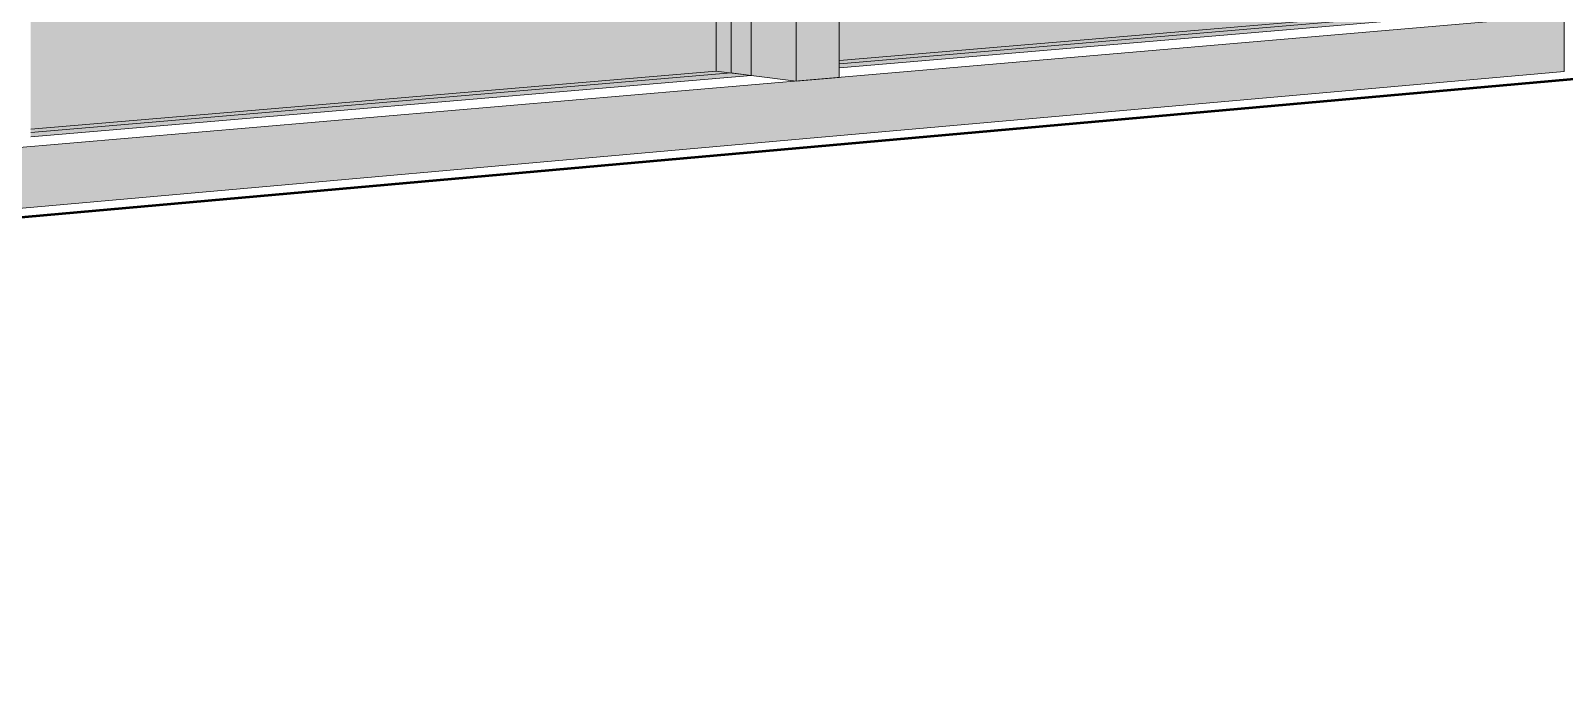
# Model space of a CAD drawing. Header units: inches. Extents: x 30764 to 30770, y -4780 to 4478.
# Drawn here: x 30767.3088 to 30767.4243, y 59.8271 to 59.8759 of the extents above; entities that cross this region are included whole.
import ezdxf

# ---------------------------------------------------------------- set-up
doc = ezdxf.new("R2010")
doc.units = ezdxf.units.IN
doc.header["$MEASUREMENT"] = 0
doc.linetypes.add('Hidden', pattern=[0.28125, 0.1875, -0.09375])
for name, color, linetype, lineweight in [('A-GLAZ-CURT', 52, 'Continuous', 9), ('A-GLAZ-CWMG', 51, 'Continuous', 9), ('A-PROP-SBCK', 71, 'Hidden', 50)]:
    doc.layers.add(name, color=color, linetype=linetype, lineweight=lineweight)

msp = doc.modelspace()

# ---------------------------------------------------------------- hatches: boundary and pattern name
at = {"layer": 'A-GLAZ-CURT', "lineweight": 5, "transparency": 33554458}
for points in [[(30767.3088, 59.86791), (30767.36306, 59.87254), (30767.36306, 60.07912), (30767.3088, 60.08199), (30767.3088, 59.87235)], [(30767.36972, 59.8731), (30767.41786, 59.87721), (30767.41786, 60.07622), (30767.36972, 60.07876), (30767.36972, 59.87716)]]:
    msp.add_hatch(color=256, dxfattribs=at).paths.add_polyline_path(points, flags=0)
at = {"layer": 'A-GLAZ-CWMG', "lineweight": 5}
for points in [[(30767.36646, 59.87211), (30767.36646, 60.07938), (30767.36306, 60.07912), (30767.36306, 59.87254), (30767.36627, 59.87214)], [(30767.36646, 59.87211), (30767.3697, 59.87239), (30767.3697, 60.07921), (30767.36646, 60.07938), (30767.36646, 59.88104)], [(30767.36306, 59.87254), (30767.36306, 60.07912), (30767.36044, 60.07891), (30767.36044, 59.87286)], [(30767.36808, 59.86785), (30767.42431, 59.87283), (30767.42431, 59.87707), (30767.36808, 59.87225)], [(30767.30704, 59.86243), (30767.36808, 59.86785), (30767.36808, 59.87225), (30767.30704, 59.86702)]]:
    msp.add_hatch(color=256, dxfattribs=at).paths.add_polyline_path(points, flags=0)

# ---------------------------------------------------------------- linework, layer by layer
at = {"layer": 'A-GLAZ-CURT'}
for p, q in [((30767.36156, 60.079), (30767.36156, 59.87272)), ((30767.36306, 59.87254), (30767.36306, 60.07912)), ((30767.41634, 59.87738), (30767.36972, 59.87342)), ((30767.36972, 59.8731), (30767.41786, 59.87721)), ((30767.3088, 59.86791), (30767.36306, 59.87254)), ((30767.36156, 59.87272), (30767.30881, 59.86824)), ((30767.36156, 59.87272), (30767.36306, 59.87254))]:
    msp.add_line(p, q, dxfattribs=at)
at = {"layer": 'A-GLAZ-CWMG'}
for p, q in [((30767.36646, 60.07938), (30767.36646, 59.87211)), ((30767.3697, 60.07921), (30767.3697, 59.87239)), ((30767.36044, 59.87286), (30767.36044, 60.07891)), ((30767.36808, 59.87225), (30767.42431, 59.87707)), ((30767.36973, 59.87365), (30767.4152, 59.87751)), ((30767.42431, 59.87707), (30767.42431, 59.87283)), ((30767.30881, 59.86848), (30767.36044, 59.87286)), ((30767.36306, 59.87254), (30767.36044, 59.87286)), ((30767.36646, 59.87211), (30767.36306, 59.87254)), ((30767.36808, 59.86785), (30767.42431, 59.87283)), ((30767.30704, 59.86702), (30767.36808, 59.87225)), ((30767.3697, 59.87239), (30767.36646, 59.87211)), ((30767.30704, 59.86243), (30767.36808, 59.86785))]:
    msp.add_line(p, q, dxfattribs=at)
at = {"layer": 'A-PROP-SBCK', "linetype": 'Continuous'}
msp.add_line((30767.97919, 59.92164), (30766.91795, 59.82707), dxfattribs=at)

doc.saveas('drawing.dxf')
